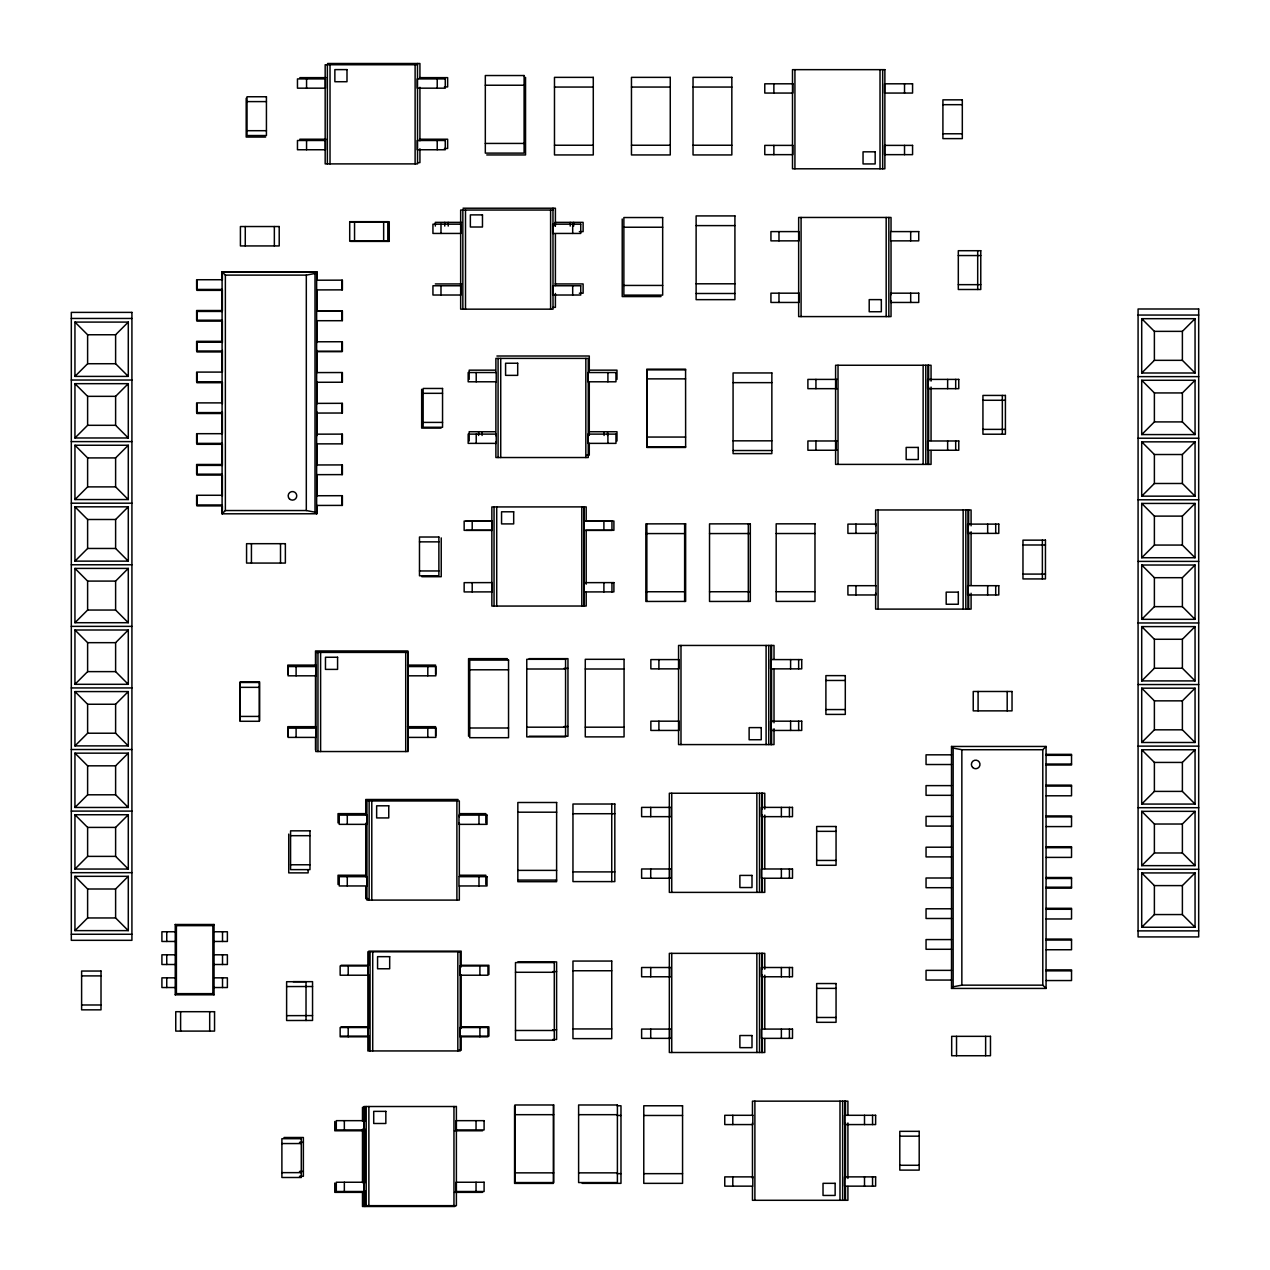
<?xml version="1.0" encoding="UTF-8"?>
<svg xmlns="http://www.w3.org/2000/svg" width="1270" height="1270" viewBox="0 0 1270 1270"><rect width="100%" height="100%" fill="white"/><g stroke="black" fill="none" stroke-linecap="round" stroke-linejoin="round"><path stroke-width="1.5" d="M128.286 376.396L115.618 363.728L115.618 334.756L128.286 322.088L74.946 322.088L74.946 376.396L128.286 376.396L128.286 322.088M74.946 376.396L87.614 363.728L87.614 334.756L74.946 322.088M128.286 437.975L115.618 425.307L115.618 396.335L128.286 383.667L74.946 383.667L74.946 437.975L128.286 437.975L128.286 383.667M74.946 437.975L87.614 425.307L87.614 396.335L74.946 383.667M128.286 499.554L115.618 486.886L115.618 457.914L128.286 445.246L74.946 445.246L74.946 499.554L128.286 499.554L128.286 445.246M74.946 499.554L87.614 486.886L87.614 457.914L74.946 445.246M222.091 271.844L225.362 275.114L306.308 275.114L315.008 273.479L316.643 271.844L222.091 271.844L222.091 513.81L316.928 513.763L316.928 505.889M128.286 561.134L115.618 548.465L115.618 519.494L128.286 506.825L74.946 506.825L74.946 561.134L128.286 561.134L128.286 506.825M74.946 561.134L87.614 548.465L87.614 519.494L74.946 506.825M128.286 622.713L115.618 610.044L115.618 581.088L128.286 568.404L74.946 568.404L74.946 622.713L128.286 622.713L128.286 568.404M74.946 622.713L87.614 610.044L87.614 581.088L74.946 568.404M222.091 513.81L225.362 510.54L225.362 275.114M128.286 684.308L115.618 671.624L115.618 642.668L128.286 629.999L74.946 629.999L74.946 684.308L128.286 684.308L128.286 629.999M74.946 684.308L87.614 671.624L87.614 642.668L74.946 629.999M128.286 745.887L115.618 733.219L115.618 704.247L128.286 691.578L74.946 691.578L74.946 745.887L128.286 745.887L128.286 691.578M74.946 745.887L87.614 733.219L87.614 704.247L74.946 691.578M128.286 807.466L115.618 794.798L115.618 765.826L128.286 753.158L74.946 753.158L74.946 807.466L128.286 807.466L128.286 753.158M74.946 807.466L87.614 794.798L87.614 765.826L74.946 753.158M128.286 869.045L115.618 856.377L115.618 827.405L128.286 814.737L74.946 814.737L74.946 869.045L128.286 869.045L128.286 814.737M74.946 869.045L87.614 856.377L87.614 827.405L74.946 814.737M128.286 930.624L115.618 917.956L115.618 889L128.286 876.316L74.946 876.316L74.946 930.624L128.286 930.624L128.286 876.316M74.946 930.624L87.614 917.956L87.614 889L74.946 876.316M214.043 994.807L212.868 993.648L212.868 925.655L214.043 924.496L175.244 924.496L175.244 994.807L214.043 994.807L214.043 924.496M175.244 994.807L176.403 993.648L176.403 925.655L175.244 924.496M1195.054 372.999L1182.386 360.331L1182.386 331.359L1195.054 318.691L1141.714 318.691L1141.714 372.999L1195.054 372.999L1195.054 318.691M1141.714 372.999L1154.382 360.331L1154.382 331.359L1141.714 318.691M1195.054 434.578L1182.386 421.91L1182.386 392.938L1195.054 380.27L1141.714 380.27L1141.714 434.578L1195.054 434.578L1195.054 380.27M1141.714 434.578L1154.382 421.91L1154.382 392.938L1141.714 380.27M1195.054 496.157L1182.386 483.489L1182.386 454.517L1195.054 441.849L1141.714 441.849L1141.714 496.157L1195.054 496.157L1195.054 441.849M1141.714 496.157L1154.382 483.489L1154.382 454.517L1141.714 441.849M1195.054 557.736L1182.386 545.068L1182.386 516.112L1195.054 503.428L1141.714 503.428L1141.714 557.736L1195.054 557.736L1195.054 503.428M1141.714 557.736L1154.382 545.068L1154.382 516.112L1141.714 503.428M1195.054 619.331L1182.386 606.647L1182.386 577.691L1195.054 565.023L1141.714 565.023L1141.714 619.331L1195.054 619.331L1195.054 565.023M1141.714 619.331L1154.382 606.647L1154.382 577.691L1141.714 565.023M1046.067 988.425L1042.797 985.155L1042.797 749.729L1046.067 746.458L951.516 746.458L951.516 988.425L1046.067 988.425L1046.067 746.458M1195.054 680.91L1182.386 668.242L1182.386 639.27L1195.054 626.602L1141.714 626.602L1141.714 680.91L1195.054 680.91L1195.054 626.602M1141.714 680.91L1154.382 668.242L1154.382 639.27L1141.714 626.602M1195.054 742.49L1182.386 729.821L1182.386 700.85L1195.054 688.181L1141.714 688.181L1141.714 742.49L1195.054 742.49L1195.054 688.181M1141.714 742.49L1154.382 729.821L1154.382 700.85L1141.714 688.181M951.516 988.425L953.151 986.79L961.85 985.155L1042.797 985.155M1195.054 804.069L1182.386 791.4L1182.386 762.429L1195.054 749.76L1141.714 749.76L1141.714 804.069L1195.054 804.069L1195.054 749.76M1141.714 804.069L1154.382 791.4L1154.382 762.429L1141.714 749.76M1195.054 865.648L1182.386 852.98L1182.386 824.024L1195.054 811.339L1141.714 811.339L1141.714 865.648L1195.054 865.648L1195.054 811.339M1141.714 865.648L1154.382 852.98L1154.382 824.024L1141.714 811.339M1195.054 927.243L1182.386 914.559L1182.386 885.603L1195.054 872.934L1141.714 872.934L1141.714 927.243L1195.054 927.243L1195.054 872.934M1141.714 927.243L1154.382 914.559L1154.382 885.603L1141.714 872.934M327.549 63.5L419.925 63.5L419.925 77.375M417.544 64.754L325.168 64.754L325.168 163.893L417.544 163.893L417.497 63.5M299.831 77.645L326.057 77.645M419.592 77.645L447.643 77.645L447.643 86.916L444.421 86.916M485.315 85.233L524.097 85.233M554.482 87.058L593.28 87.058M631.46 87.058L670.258 87.058M693.039 87.058L731.837 87.058M247.031 101.6L266.43 101.6M942.912 104.68L962.311 104.68M247.031 130.699L266.43 130.699M942.912 133.779L962.311 133.779M265.589 137.065L246.19 137.065L246.19 98.282M299.831 139.224L326.057 139.224M419.592 139.224L447.643 139.224L447.643 148.495L444.421 148.495M485.315 143.431L524.097 143.431M554.482 145.24L593.28 145.24M631.46 145.24L670.258 145.24M693.039 145.24L731.837 145.24M486.743 154.94L525.542 154.94L525.542 77.359M417.497 162.639L419.925 162.639L419.925 148.765M463.026 208.216L555.403 208.216L555.403 226.06M553.021 210.042L460.661 210.042L460.661 309.166L553.021 309.166L552.974 208.216M350.456 221.996L389.255 221.996L389.255 241.395L350.456 241.395M461.534 222.361L435.324 222.361L435.324 226.076M696.119 225.615L734.917 225.615M623.872 227.235L662.67 227.235M579.342 231.632L583.12 231.632L583.12 222.361L555.069 222.361L555.069 226.076M958.31 255.556L980.773 255.556M222.091 279.733L196.628 279.733L196.628 289.433L222.091 289.433M316.643 280.21L342.392 280.162L342.392 289.862L316.643 289.909M435.324 283.94L461.534 283.94M555.069 283.94L583.12 283.94L583.12 293.211L579.342 293.211M696.119 283.797L734.917 283.797M958.31 284.655L980.773 284.655M623.872 285.433L662.67 285.433M222.377 290.354L196.913 290.354L196.913 280.654M696.119 293.497L734.917 293.497M661.019 296.577L622.221 296.577L622.221 218.996M552.974 307.356L555.403 307.356L555.403 293.481M222.091 310.515L196.628 310.515L196.628 320.215L222.091 320.215M316.643 311.007L342.09 311.007L342.09 320.707L316.643 320.707M222.377 311.436L196.913 311.436L196.913 321.135L222.377 321.135M1138.079 315.055L1198.689 315.055M71.311 318.452L131.921 318.452M1154.382 331.359L1182.386 331.359M87.614 334.756L115.618 334.756M222.091 341.312L196.628 341.312L196.628 351.012L222.091 351.012M316.643 341.789L342.392 341.741L342.392 351.441L316.928 351.441M222.377 342.233L196.913 342.233L196.913 351.933L222.377 351.933M316.643 351.488L342.09 351.488L342.09 341.789M496.903 356.013L589.28 356.013L589.28 371.872M1154.382 360.331L1182.386 360.331M87.614 363.728L115.618 363.728M685.641 369.872L646.859 369.872L646.859 447.453L685.641 447.453L685.578 369.173L646.779 369.173L646.779 446.754L685.578 446.754M495.411 370.157L469.186 370.157L469.186 379.428M588.931 370.157L616.982 370.157L616.982 379.428M222.091 372.094L196.628 372.094L196.628 381.794L222.091 381.794M316.643 372.586L342.392 372.539L342.392 382.238L316.643 382.286M1138.079 376.634L1198.689 376.634M646.779 378.873L685.578 378.873M837.184 379.397L807.895 379.397L807.895 388.668L837.184 388.668M71.311 380.032L131.921 380.032M733.076 382.651L771.858 382.651M222.377 382.714L196.913 382.714L196.913 373.015M1154.382 392.938L1182.386 392.938M423.148 393.319L442.547 393.319M87.614 396.335L115.618 396.335M982.932 400.272L1005.411 400.272M222.091 402.892L196.628 402.892L196.628 412.591L222.091 412.591M316.643 403.384L342.392 403.32L342.392 413.02L316.643 413.067M222.377 413.512L196.913 413.512L196.913 403.812M1154.382 421.91L1182.386 421.91M423.148 422.402L442.547 422.402M87.614 425.307L115.618 425.307M441.071 428.101L421.672 428.101L421.672 389.318M982.932 429.371L1005.411 429.371M495.411 431.736L469.186 431.736L469.186 441.007M222.091 433.689L196.628 433.689L196.628 443.373L222.091 443.373M316.643 434.165L342.392 434.118L342.392 443.817M646.779 437.055L685.578 437.055M1138.079 438.214L1198.689 438.214M733.076 440.833L771.858 440.833M837.184 440.976L807.895 440.976L807.895 450.247L837.184 450.247M71.311 441.611L131.921 441.611M316.643 443.865L342.09 443.865L342.09 434.165M222.377 444.309L196.913 444.309L196.913 434.61M733.076 450.532L771.858 450.532M1154.382 454.517L1182.386 454.517M586.851 455.152L589.28 455.152L589.28 443.262M87.614 457.914L115.618 457.914M222.091 464.471L196.628 464.471L196.628 474.17L222.091 474.17M316.643 464.963L342.392 464.915L342.392 474.615L316.643 474.662M1154.382 483.489L1182.386 483.489M87.614 486.886L115.618 486.886M222.091 495.268L196.628 495.268L196.628 504.968L222.091 504.968M316.643 495.744L342.392 495.697L342.392 505.397L316.643 505.444M1138.079 499.793L1198.689 499.793M71.311 503.19L131.921 503.19M225.362 510.54L306.308 510.54L315.008 512.175L316.643 513.81L316.643 271.844M1154.382 516.112L1182.386 516.112M87.614 519.494L115.618 519.494M466.106 521.033L492.331 521.033M585.851 521.033L613.902 521.033L613.902 530.304L585.851 530.304M466.106 530.304L492.331 530.304M645.843 533.575L684.625 533.575M709.533 533.575L750.316 533.527M776.176 533.527L814.975 533.527M419.481 541.861L438.88 541.861M1022.969 544.989L1045.448 544.989M1154.382 545.068L1182.386 545.068M87.614 548.465L115.618 548.465M1138.079 561.388L1198.689 561.388M71.311 564.769L131.921 564.769M419.481 570.96L438.88 570.96M1022.969 574.088L1045.448 574.088M421.846 576.707L441.23 576.707L441.23 537.908M1154.382 577.691L1182.386 577.691M87.614 581.088L115.618 581.088M492.331 582.612L464.153 582.66L464.153 591.931L492.331 591.883M645.843 591.756L684.625 591.756M709.533 591.756L750.316 591.709M776.176 591.709L814.975 591.709M1154.382 606.647L1182.386 606.647M87.614 610.044L115.618 610.044M1138.079 622.967L1198.689 622.967M71.311 626.364L131.921 626.364M1154.382 639.27L1182.386 639.27M87.614 642.668L115.618 642.668M507.349 658.654L468.567 658.654L468.567 736.235M529.177 658.654L567.96 658.654L567.96 736.235L529.177 736.235M315.833 665.099L287.782 665.099L287.782 674.354M407.527 665.099L435.578 665.099L435.578 674.354M407.797 666.559L435.848 666.559L435.848 675.815L407.797 675.815M564.086 668.353L567.96 668.353M1154.382 668.242L1182.386 668.242M526.764 669.004L565.563 669.004M585.279 669.004L624.062 669.004M469.741 669.798L508.54 669.798M87.614 671.624L115.618 671.624M825.897 680.466L845.296 680.466M1138.079 684.546L1198.689 684.546M239.951 687.34L259.35 687.34M71.311 687.943L131.921 687.943M1154.382 700.85L1182.386 700.85M87.614 704.247L115.618 704.247M825.897 709.565L845.296 709.565M239.951 716.423L259.35 716.423M564.086 726.535L567.96 726.535M315.833 726.678L287.782 726.678L287.782 735.949M407.527 726.678L435.578 726.678L435.578 735.949M526.764 727.186L565.563 727.186M585.279 727.186L624.062 727.186M469.741 727.996L508.54 727.996M1154.382 729.821L1182.386 729.821M87.614 733.219L115.618 733.219M1138.079 746.125L1198.689 746.125M71.311 749.522L131.921 749.522M951.516 746.458L953.151 748.093L961.85 749.729L1042.797 749.729M1046.067 754.348L1071.531 754.348L1071.531 765.016L1046.067 765.016M951.516 754.824L926.052 754.824L926.052 764.524L951.516 764.524M1046.067 755.317L1071.531 755.317M1154.382 762.429L1182.386 762.429M1046.067 764.048L1071.531 764.048M87.614 765.826L115.618 765.826M1046.067 785.13L1071.531 785.13L1071.531 795.798L1046.067 795.798M951.516 785.622L926.052 785.622L926.052 795.322L951.516 795.322M1046.067 786.098L1071.531 786.098M1154.382 791.4L1182.386 791.4M87.614 794.798L115.618 794.798M458.105 799.497L365.744 799.497L365.744 815.356M670.862 807.387L641.62 807.387L641.62 816.658L670.862 816.658M1138.079 807.704L1198.689 807.704M71.311 811.101L131.921 811.101M517.842 812.197L556.641 812.197M366.077 813.641L338.026 813.641L338.026 822.912M459.597 813.641L485.823 813.641L485.823 822.912M572.961 813.721L614.823 813.721M1046.067 815.927L1071.531 815.927L1071.531 826.595L1046.067 826.595M951.516 816.419L926.052 816.419L926.052 826.103L951.516 826.103M1046.067 816.896L1071.531 816.896M1154.382 824.024L1182.386 824.024M87.614 827.405L115.618 827.405M816.673 831.342L836.057 831.342M290.576 835.692L309.975 835.692M1046.067 846.725L1071.531 846.725L1071.531 857.393L1046.067 857.393M951.516 847.201L926.052 847.201L926.052 856.901L951.516 856.901M1046.067 847.693L1071.531 847.693M1154.382 852.98L1182.386 852.98M87.614 856.377L115.618 856.377M816.673 860.441L836.057 860.441M290.576 864.775L309.975 864.775M670.862 868.982L641.62 868.982L641.62 878.237L670.862 878.237M1138.079 869.283L1198.689 869.283M517.842 870.379L556.641 870.379M572.961 871.903L614.823 871.903M71.311 872.68L131.921 872.68M366.077 875.236L338.026 875.236L338.026 884.491M459.597 875.236L485.823 875.236L485.823 884.491M1046.067 877.506L1071.531 877.506L1071.531 888.174L1046.067 888.174M951.516 877.999L926.052 877.999L926.052 887.698L951.516 887.698M1046.067 878.475L1071.531 878.475M517.842 880.078L556.641 880.078M1154.382 885.603L1182.386 885.603M1046.067 887.206L1071.531 887.206M87.614 889L115.618 889M368.157 898.636L365.744 898.636L365.744 886.746M1046.067 908.304L1071.531 908.304L1071.531 918.972L1046.067 918.972M951.516 908.78L926.052 908.78L926.052 918.48L951.516 918.48M1046.067 909.272L1071.531 909.272M1154.382 914.559L1182.386 914.559M87.614 917.956L115.618 917.956M176.403 925.655L212.868 925.655M1138.079 930.878L1198.689 930.878M175.244 931.767L161.909 931.767L161.909 941.467L175.244 941.467M214.043 931.767L227.378 931.767L227.378 941.467L214.043 941.467M71.311 934.26L131.921 934.26M1046.067 939.086L1071.531 939.086L1071.531 949.754L1046.067 949.754M951.516 939.578L926.052 939.578L926.052 949.277L951.516 949.277M1046.067 940.054L1071.531 940.054M175.244 954.802L161.909 954.802L161.909 964.501L175.244 964.501M214.043 954.802L227.378 954.802L227.378 964.501L214.043 964.501M517.827 961.898L556.609 961.898L556.609 1039.495L552.736 1039.495M341.106 965.279L369.157 965.279M460.851 965.279L488.902 965.279L488.902 974.534M670.862 967.502L641.62 967.502L641.62 976.773L670.862 976.773M1046.067 969.883L1071.531 969.883L1071.531 980.551L1046.067 980.551M951.516 970.359L926.052 970.359L926.052 980.059L951.516 980.059M572.961 970.756L611.743 970.756M1046.067 970.851L1071.531 970.851M552.736 971.598L556.609 971.598M515.493 972.28L554.292 972.28M81.613 975.9L101.013 975.9M175.244 977.837L161.909 977.837L161.909 987.536L175.244 987.536M214.043 977.837L227.378 977.837L227.378 987.536L214.043 987.536M293.148 981.662L312.547 981.662L312.547 1020.461L286.623 1020.509L286.623 981.71L306.022 981.71L306.022 1020.509M286.623 986.568L312.547 986.52M816.673 988.377L836.057 988.377M176.403 993.648L212.868 993.648M81.613 1004.983L101.013 1004.983M286.623 1015.651L312.547 1015.603M816.673 1017.476L836.057 1017.476M341.106 1026.859L369.157 1026.859M460.851 1026.859L488.902 1026.859L488.902 1036.114L460.851 1036.114M572.961 1028.938L611.743 1028.938M670.862 1029.081L641.62 1029.081L641.62 1038.352L670.862 1038.352M552.736 1029.795L556.609 1029.795M515.493 1030.478L554.292 1030.478M341.106 1036.114L369.157 1036.114M458.772 1050.258L461.185 1050.258L461.185 1036.383M617.109 1105.773L620.982 1105.773L620.982 1183.354L582.2 1183.354M514.922 1114.679L553.704 1114.679M578.612 1114.679L617.395 1114.679M617.109 1115.473L620.982 1115.473M643.779 1115.473L682.561 1115.473M362.823 1130.776L334.772 1130.776L334.772 1121.505M454.517 1130.776L482.568 1130.776M899.795 1136.174L919.194 1136.174M283.988 1137.491L303.371 1137.491L303.371 1176.274L299.498 1176.274M299.498 1142.333L303.371 1142.333M281.892 1143.556L301.292 1143.556M899.795 1165.273L919.194 1165.273M299.498 1171.432L303.371 1171.432M281.892 1172.639L301.292 1172.639M514.922 1172.861L553.704 1172.861M578.612 1172.861L617.395 1172.861M617.109 1173.655L620.982 1173.655M643.779 1173.655L682.561 1173.655M362.823 1192.355L334.772 1192.355L334.772 1183.084M454.517 1192.355L482.568 1192.355M454.866 1206.5L362.49 1206.5L362.49 1192.625M1042.368 540.147L1042.368 578.929M1007.189 691.483L1007.189 710.867M1002.332 395.43L1002.332 434.213M995.712 524.113L995.712 533.384M995.712 585.692L995.712 594.963M987.663 524.113L987.663 533.384M987.663 585.692L987.663 594.963M985.631 1036.336L985.631 1055.735M978.09 691.483L978.09 710.867M977.694 250.714L977.694 289.497M971.09 525.828L971.09 509.969L875.633 509.969L875.633 525.828M971.09 531.781L971.09 585.311M971.09 593.249L971.09 609.108L875.633 609.108L875.633 593.249M968.661 509.969L968.661 525.828M968.661 531.781L968.661 585.311M968.661 593.249L968.661 609.108M968.01 509.969L968.01 609.108M965.819 509.969L965.819 609.108M963.152 509.969L963.152 609.108M961.85 749.729L961.85 985.155M956.532 1036.336L956.532 1055.735M955.691 379.397L955.691 388.668M955.691 440.976L955.691 450.247M953.151 748.093L953.151 986.79M947.642 379.397L947.642 388.668M947.642 440.976L947.642 450.247M931.053 381.111L931.053 365.252L835.596 365.252L835.596 464.391L931.053 464.391L931.053 450.517M931.053 387.064L931.053 440.595M928.624 365.252L928.624 381.111M928.624 387.064L928.624 440.595M928.624 450.517L928.624 464.391M927.973 365.252L927.973 464.391M925.782 365.252L925.782 464.391M923.131 365.252L923.131 464.391M910.685 231.6L910.685 240.855M910.685 293.18L910.685 302.45M904.526 83.804L904.526 93.059M904.526 145.383L904.526 154.654M891.032 231.33L891.032 217.456L798.655 217.456L798.655 316.595L891.032 316.595L891.032 300.736M891.032 241.252L891.032 294.783M888.841 217.456L888.841 316.595M886.174 217.456L886.174 316.595M882.682 69.659L882.682 168.799M880.015 69.659L880.015 168.799M878.062 509.969L878.062 609.108M875.633 531.781L875.633 585.311M872.553 1115.298L872.553 1124.569M872.553 1176.877L872.553 1186.148M864.505 1115.298L864.505 1124.569M864.505 1176.877L864.505 1186.148M855.964 524.113L855.964 533.384M855.964 585.692L855.964 594.963M847.915 1115.028L847.915 1101.153L752.459 1101.153L752.459 1115.028M847.915 1122.966L847.915 1178.481M847.915 1186.418L847.915 1200.293L752.459 1200.293L752.459 1186.418M845.487 1101.153L845.487 1115.028M845.487 1122.966L845.487 1178.481M845.487 1186.418L845.487 1200.293M844.836 1101.153L844.836 1200.293M842.645 1101.153L842.645 1200.293M839.994 1101.153L839.994 1200.293M838.025 365.252L838.025 464.391M835.946 379.397L835.946 388.668M835.946 440.976L835.946 450.247M815.943 379.397L815.943 388.668M815.943 440.976L815.943 450.247M801.084 217.456L801.084 316.595M798.655 659.59L798.655 668.861M798.655 721.185L798.655 730.44M794.925 69.659L794.925 168.799M790.607 659.59L790.607 668.861M790.607 721.185L790.607 730.44M789.416 807.387L789.416 816.658M789.416 868.982L789.416 878.237M789.416 967.502L789.416 976.773M789.416 1029.081L789.416 1038.352M781.367 807.387L781.367 816.658M781.367 868.982L781.367 878.237M781.367 967.502L781.367 976.773M781.367 1029.081L781.367 1038.352M778.986 231.6L778.986 240.855M778.986 293.18L778.986 302.45M773.875 83.804L773.875 93.059M773.875 145.383L773.875 154.654M774.017 659.336L774.017 645.446L678.561 645.446L678.561 744.585L774.017 744.585L774.017 728.726M774.017 669.242L774.017 722.773M771.588 645.446L771.588 659.336M771.588 669.242L771.588 722.773M771.588 728.726L771.588 744.585M770.938 645.446L770.938 744.585M768.747 645.446L768.747 744.585M766.096 645.446L766.096 744.585M764.778 809.101L764.778 793.242L669.338 793.242L669.338 892.381L764.778 892.381L764.778 878.507M764.778 815.054L764.778 868.585M764.778 969.216L764.778 953.357L669.338 953.357L669.338 1052.497L764.778 1052.497L764.778 1038.622M764.778 975.169L764.778 1028.7M762.365 793.242L762.365 809.101M762.365 815.054L762.365 868.585M762.365 878.507L762.365 892.381M762.365 953.357L762.365 969.216M762.365 975.169L762.365 1028.7M762.365 1038.622L762.365 1052.497M761.698 793.242L761.698 892.381M761.698 953.357L761.698 1052.497M759.508 793.242L759.508 892.381M759.508 953.357L759.508 1052.497M756.856 793.242L756.856 892.381M756.856 953.357L756.856 1052.497M754.888 1101.153L754.888 1200.293M752.459 1122.966L752.459 1178.481M748.316 523.875L748.316 601.456M732.806 1115.298L732.806 1124.569M732.806 1176.877L732.806 1186.148M684.625 523.875L684.625 601.456M680.99 645.446L680.99 744.585M671.751 793.242L671.751 892.381M671.751 953.357L671.751 1052.497M669.671 807.387L669.671 816.658M669.671 868.982L669.671 878.237M669.671 967.502L669.671 976.773M669.671 1029.081L669.671 1038.352M658.908 659.59L658.908 668.861M658.908 721.185L658.908 730.44M650.716 807.387L650.716 816.658M650.716 868.982L650.716 878.237M650.716 967.502L650.716 976.773M650.716 1029.081L650.716 1038.352M646.859 523.827L646.859 601.408M616.982 441.007L616.982 431.736L588.931 431.736L588.931 435.451M611.949 582.66L611.949 591.931M611.743 804.021L611.743 881.602M607.917 372.539L607.917 381.794M607.917 434.118L607.917 443.373M607.552 431.736L607.552 435.451M604.091 431.736L604.091 435.451M603.901 521.081L603.901 530.352M603.901 582.66L603.901 591.931M589.28 381.794L589.28 435.324M586.2 520.764L586.2 506.889L491.855 506.936L491.855 606.076L586.2 606.028L586.2 592.153M586.2 530.685L586.2 584.216M585.835 358.394L585.835 457.533M584.232 506.936L584.232 606.076M583.771 506.889L583.771 520.764M583.771 530.685L583.771 584.216M583.771 592.153L583.771 606.028M581.803 506.936L581.803 606.076M573.691 222.361L573.691 226.076M572.691 224.187L572.691 233.442M572.691 285.766L572.691 295.021M570.214 222.361L570.214 226.076M555.403 233.998L555.403 285.544M553.371 1105.821L553.371 1183.402L514.572 1183.402L514.572 1105.821M550.608 210.042L550.608 309.166M500.729 358.394L500.729 457.533M498.078 358.394L498.078 457.533M496.713 506.936L496.713 606.076M495.887 372.269L495.887 358.394L588.248 358.394L588.248 457.533L495.887 457.533L495.887 441.658M495.887 382.191L495.887 435.721M494.046 506.936L494.046 606.076M492.204 582.66L492.204 591.931M482.092 431.736L482.092 435.451M479.901 965.962L479.901 975.217M479.901 1027.541L479.901 1036.796M478.981 815.102L478.981 824.357M478.981 876.681L478.981 885.952M478.615 431.736L478.615 435.451M476.218 372.539L476.218 381.794M476.218 434.118L476.218 443.373M476.044 1120.664L476.044 1129.919M476.044 1182.243L476.044 1191.498M472.202 521.081L472.202 530.352M472.202 582.66L472.202 591.931M465.503 210.042L465.503 309.166M462.851 210.042L462.851 309.166M461.185 966.994L461.185 951.135L368.808 951.135L368.808 965.009M461.185 974.915L461.185 1028.462M459.327 816.816L459.327 800.957L366.951 800.957L366.951 900.097L459.327 900.097L459.327 886.222M459.327 822.769L459.327 876.3M457.819 951.801L457.819 1050.941M456.898 800.957L456.898 900.097M453.961 1106.519L453.961 1205.659M448.215 222.361L448.215 226.076M444.754 222.361L444.754 226.076M440.992 224.187L440.992 233.442M440.992 285.766L440.992 295.021M437.213 78.915L437.213 88.17M437.213 140.494L437.213 149.749M427.8 666.559L427.8 675.815M427.8 728.139L427.8 737.394M419.925 87.297L419.925 140.827M415.115 64.754L415.115 163.893M407.876 726.297L407.876 650.954L315.5 650.954L315.5 666.813M407.876 738.188L407.876 750.094M405.717 652.415L405.717 751.538M388.048 221.996L388.048 241.395M383.651 221.678L383.651 241.078M372.713 951.801L372.713 1050.941M371.792 800.957L371.792 900.097M370.062 951.801L370.062 1050.941M369.141 800.957L369.141 900.097M368.808 974.915L368.808 1028.462M368.808 1036.383L368.808 1050.258M368.872 1106.519L368.872 1205.659M366.204 1106.519L366.204 1205.659M365.744 823.293L365.744 876.824M364.919 1121.235L364.919 1107.361L362.49 1107.361L362.49 1121.235M364.919 1129.173L364.919 1182.703M364.919 1190.641L364.919 1206.5M362.49 1129.173L362.49 1182.703M354.552 221.678L354.552 241.078M348.202 965.962L348.202 975.217M348.202 1027.541L348.202 1036.796M347.281 815.102L347.281 824.357M347.281 876.681L347.281 885.952M344.345 1120.664L344.345 1129.919M344.345 1182.243L344.345 1191.498M342.392 320.659L342.392 310.959L316.928 310.959L316.928 289.862M342.09 280.21L342.09 289.909M342.09 372.586L342.09 382.286M342.09 403.384L342.09 413.067M342.09 464.963L342.09 474.662M342.09 495.744L342.09 505.444M330.025 64.754L330.025 163.893M327.358 64.754L327.358 163.893M320.611 652.415L320.611 751.538M317.96 652.415L317.96 751.538M316.928 280.162L316.928 271.796L222.377 271.796L222.377 280.162M316.928 320.659L316.928 342.471M316.928 350.393L316.928 372.205M316.928 382.111L316.928 403.923M316.928 411.861L316.928 435.658M316.928 443.579L316.928 465.392M316.928 475.091L316.928 496.189M315.5 674.751L315.5 726.297M315.5 738.188L315.5 750.094M315.008 273.479L315.008 512.175M308.134 869.648L308.134 872.871L288.734 872.871L288.734 834.088M306.562 78.915L306.562 88.17M306.562 140.494L306.562 149.749M306.308 275.114L306.308 510.54M296.101 666.559L296.101 675.815M296.101 728.139L296.101 737.394M280.511 543.687L280.511 563.07M274.352 226.536L274.352 245.935M259.572 720.661L259.572 681.879L240.173 681.879L240.173 720.661M251.428 543.687L251.428 563.07M245.269 226.536L245.269 245.935M222.52 931.767L222.52 941.467M222.52 954.802L222.52 964.501M222.52 977.837L222.52 987.536M222.377 289.862L222.377 310.959M222.377 320.659L222.377 342.471M222.377 350.393L222.377 372.205M222.377 382.111L222.377 403.923M222.377 411.861L222.377 433.673M222.377 443.579L222.377 465.392L196.913 465.392L196.913 475.091L222.377 475.091L222.377 496.189M222.377 513.763L222.377 505.889L196.913 505.889L196.913 496.189M209.693 1011.698L209.693 1031.097M180.61 1011.698L180.61 1031.097M166.751 931.767L166.751 941.467M166.751 954.802L166.751 964.501M166.751 977.837L166.751 987.536M346.996 69.612L334.867 69.612L334.867 81.724L346.996 81.724L346.996 69.612M884.872 69.659L792.496 69.659L792.496 168.799L884.872 168.799L884.872 69.659M524.097 75.533L485.315 75.533L485.315 153.114L524.097 153.114L524.097 75.533M593.28 77.359L554.482 77.359L554.482 154.94L593.28 154.94L593.28 77.359M670.258 77.359L631.46 77.359L631.46 154.94L670.258 154.94L670.258 77.359M731.837 77.359L693.039 77.359L693.039 154.94L731.837 154.94L731.837 77.359M325.517 78.915L297.466 78.915L297.466 88.17L325.517 88.17L325.517 78.915M445.262 78.915L417.211 78.915L417.211 88.17L445.262 88.17L445.262 78.915M792.829 83.804L764.778 83.804L764.778 93.059L792.829 93.059L792.829 83.804M912.574 83.804L884.523 83.804L884.523 93.059L912.574 93.059L912.574 83.804M266.43 96.758L247.031 96.758L247.031 135.541L266.43 135.541L266.43 96.758M962.311 99.838L942.912 99.838L942.912 138.62L962.311 138.62L962.311 99.838M325.517 140.494L297.466 140.494L297.466 149.749L325.517 149.749L325.517 140.494M445.262 140.494L417.211 140.494L417.211 149.749L445.262 149.749L445.262 140.494M792.829 145.383L764.778 145.383L764.778 154.654L792.829 154.654L792.829 145.383M912.574 145.383L884.523 145.383L884.523 154.654L912.574 154.654L912.574 145.383M875.173 151.828L863.044 151.828L863.044 163.941L875.173 163.941L875.173 151.828M482.473 214.884L470.36 214.884L470.36 227.012L482.473 227.012L482.473 214.884M734.917 215.916L696.119 215.916L696.119 299.656L734.917 299.656L734.917 215.916M662.67 217.535L623.872 217.535L623.872 295.116L662.67 295.116L662.67 217.535M388.509 221.678L349.71 221.678L349.71 241.078L388.509 241.078L388.509 221.678M460.994 224.187L432.943 224.187L432.943 233.442L460.994 233.442L460.994 224.187M580.739 224.187L552.688 224.187L552.688 233.442L580.739 233.442L580.739 224.187M279.209 226.536L240.411 226.536L240.411 245.935L279.209 245.935L279.209 226.536M798.989 231.6L770.938 231.6L770.938 240.855L798.989 240.855L798.989 231.6M918.734 231.6L890.683 231.6L890.683 240.855L918.734 240.855L918.734 231.6M980.773 250.714L958.31 250.714L958.31 289.497L980.773 289.497L980.773 250.714M460.994 285.766L432.943 285.766L432.943 295.021L460.994 295.021L460.994 285.766M580.739 285.766L552.688 285.766L552.688 295.021L580.739 295.021L580.739 285.766M798.989 293.18L770.938 293.18L770.938 302.45L798.989 302.45L798.989 293.18M918.734 293.18L890.683 293.18L890.683 302.45L918.734 302.45L918.734 293.18M881.332 299.625L869.204 299.625L869.204 311.737L881.332 311.737L881.332 299.625M1198.689 308.991L1138.079 308.991L1138.079 936.927L1198.689 936.927L1198.689 308.991M131.921 312.388L71.311 312.388L71.311 940.324L131.921 940.324L131.921 312.388M517.7 363.236L505.587 363.236L505.587 375.364L517.7 375.364L517.7 363.236M496.221 372.539L468.17 372.539L468.17 381.794L496.221 381.794L496.221 372.539M615.966 372.539L587.915 372.539L587.915 381.794L615.966 381.794L615.966 372.539M771.858 372.951L733.076 372.951L733.076 453.612L771.858 453.612L771.858 372.951M958.771 379.397L927.64 379.397L927.64 388.668L958.771 388.668L958.771 379.397M442.547 388.461L423.148 388.461L423.148 427.26L442.547 427.26L442.547 388.461M1005.411 395.43L982.932 395.43L982.932 434.213L1005.411 434.213L1005.411 395.43M496.221 434.118L468.17 434.118L468.17 443.373L496.221 443.373L496.221 434.118M615.966 434.118L587.915 434.118L587.915 443.373L615.966 443.373L615.966 434.118M958.771 440.976L927.64 440.976L927.64 450.247L958.771 450.247L958.771 440.976M918.274 447.421L906.161 447.421L906.161 459.534L918.274 459.534L918.274 447.421M513.683 511.794L501.555 511.794L501.555 523.907L513.683 523.907L513.683 511.794M492.204 521.081L464.153 521.081L464.153 530.352L492.204 530.352L492.204 521.081M611.949 521.081L583.898 521.081L583.898 530.352L611.949 530.352L611.949 521.081M685.641 523.827L645.843 523.875L645.843 601.456L685.641 601.408L685.641 523.827M750.316 523.827L709.533 523.875L709.533 601.456L750.316 601.408L750.316 523.827M814.975 523.827L776.176 523.827L776.176 601.408L814.975 601.408L814.975 523.827M875.967 524.113L847.915 524.113L847.915 533.384L875.967 533.384L875.967 524.113M998.791 524.113L967.661 524.113L967.661 533.384L998.791 533.384L998.791 524.113M438.88 537.019L419.481 537.019L419.481 575.802L438.88 575.802L438.88 537.019M1045.448 540.147L1022.969 540.147L1022.969 578.929L1045.448 578.929L1045.448 540.147M285.369 543.687L246.57 543.687L246.57 563.07L285.369 563.07L285.369 543.687M613.902 582.612L583.898 582.66L583.898 591.931L613.902 591.883L613.902 582.612M875.967 585.692L847.915 585.692L847.915 594.963L875.967 594.963L875.967 585.692M998.791 585.692L967.661 585.692L967.661 594.963L998.791 594.963L998.791 585.692M958.31 592.137L946.182 592.137L946.182 604.25L958.31 604.25L958.31 592.137M408.146 652.415L315.77 652.415L315.77 751.538L408.146 751.538L408.146 652.415M337.582 657.257L325.469 657.257L325.469 669.385L337.582 669.385L337.582 657.257M565.563 659.305L526.764 659.305L526.764 736.886L565.563 736.886L565.563 659.305M624.062 659.305L585.279 659.305L585.279 736.886L624.062 736.886L624.062 659.305M678.91 659.59L650.859 659.59L650.859 668.861L678.91 668.861L678.91 659.59M801.735 659.59L770.604 659.59L770.604 668.861L801.735 668.861L801.735 659.59M508.54 660.098L469.741 660.098L469.741 737.695L508.54 737.695L508.54 660.098M316.103 666.559L288.052 666.559L288.052 675.815L316.103 675.815L316.103 666.559M845.296 675.624L825.897 675.624L825.897 714.407L845.296 714.407L845.296 675.624M259.35 682.482L239.951 682.482L239.951 721.281L259.35 721.281L259.35 682.482M1012.031 691.483L973.233 691.483L973.233 710.867L1012.031 710.867L1012.031 691.483M678.91 721.185L650.859 721.185L650.859 730.44L678.91 730.44L678.91 721.185M801.735 721.185L770.604 721.185L770.604 730.44L801.735 730.44L801.735 721.185M761.238 727.615L749.125 727.615L749.125 739.743L761.238 739.743L761.238 727.615M316.103 728.139L288.052 728.139L288.052 737.394L316.103 737.394L316.103 728.139M435.848 728.139L407.797 728.139L407.797 737.394L435.848 737.394L435.848 728.139M556.641 802.497L517.842 802.497L517.827 881.697L556.609 881.697L556.641 802.497M614.823 804.021L572.961 804.021L572.961 881.602L614.823 881.602L614.823 804.021M388.763 805.799L376.65 805.799L376.65 817.928L388.763 817.928L388.763 805.799M792.496 807.387L761.365 807.387L761.365 816.658L792.496 816.658L792.496 807.387M367.284 815.102L339.233 815.102L339.233 824.357L367.284 824.357L367.284 815.102M487.029 815.102L458.978 815.102L458.978 824.357L487.029 824.357L487.029 815.102M836.057 826.5L816.673 826.5L816.673 865.283L836.057 865.283L836.057 826.5M309.975 830.834L290.576 830.834L290.576 869.632L309.975 869.632L309.975 830.834M792.496 868.982L761.365 868.982L761.365 878.237L792.496 878.237L792.496 868.982M751.999 875.411L739.886 875.411L739.886 887.539L751.999 887.539L751.999 875.411M367.284 876.681L339.233 876.681L339.233 885.952L367.284 885.952L367.284 876.681M487.029 876.681L458.978 876.681L458.978 885.952L487.029 885.952L487.029 876.681M460.248 951.801L367.871 951.801L367.871 1050.941L460.248 1050.941L460.248 951.801M389.684 956.659L377.571 956.659L377.571 968.772L389.684 968.772L389.684 956.659M611.743 961.057L572.961 961.057L572.961 1038.638L611.743 1038.638L611.743 961.057M554.292 962.581L515.493 962.581L515.493 1040.162L554.292 1040.162L554.292 962.581M368.205 965.962L340.154 965.962L340.154 975.217L368.205 975.217L368.205 965.962M487.95 965.962L459.899 965.962L459.899 975.217L487.95 975.217L487.95 965.962M792.496 967.502L761.365 967.502L761.365 976.773L792.496 976.773L792.496 967.502M101.013 971.042L81.613 971.042L81.613 1009.84L101.013 1009.84L101.013 971.042M836.057 983.536L816.673 983.536L816.673 1022.318L836.057 1022.318L836.057 983.536M214.551 1011.698L175.752 1011.698L175.752 1031.097L214.551 1031.097L214.551 1011.698M368.205 1027.541L340.154 1027.541L340.154 1036.796L368.205 1036.796L368.205 1027.541M487.95 1027.541L459.899 1027.541L459.899 1036.796L487.95 1036.796L487.95 1027.541M792.496 1029.081L761.365 1029.081L761.365 1038.352L792.496 1038.352L792.496 1029.081M751.999 1035.526L739.886 1035.526L739.886 1047.655L751.999 1047.655L751.999 1035.526M990.473 1036.336L951.69 1036.336L951.69 1055.735L990.473 1055.735L990.473 1036.336M553.704 1104.979L514.922 1104.979L514.922 1182.56L553.704 1182.56L553.704 1104.979M617.395 1104.979L578.612 1104.979L578.612 1182.56L617.395 1182.56L617.395 1104.979M682.561 1105.773L643.779 1105.773L643.779 1183.354L682.561 1183.354L682.561 1105.773M456.39 1106.519L364.014 1106.519L364.014 1205.659L456.39 1205.659L456.39 1106.519M385.842 1111.361L373.713 1111.361L373.713 1123.49L385.842 1123.49L385.842 1111.361M752.808 1115.298L724.757 1115.298L724.757 1124.569L752.808 1124.569L752.808 1115.298M875.633 1115.298L844.502 1115.298L844.502 1124.569L875.633 1124.569L875.633 1115.298M364.347 1120.664L336.296 1120.664L336.296 1129.919L364.347 1129.919L364.347 1120.664M484.092 1120.664L456.041 1120.664L456.041 1129.919L484.092 1129.919L484.092 1120.664M919.194 1131.332L899.795 1131.332L899.795 1170.114L919.194 1170.114L919.194 1131.332M301.292 1138.698L281.892 1138.698L281.892 1177.496L301.292 1177.496L301.292 1138.698M752.808 1176.877L724.757 1176.877L724.757 1186.148L752.808 1186.148L752.808 1176.877M875.633 1176.877L844.502 1176.877L844.502 1186.148L875.633 1186.148L875.633 1176.877M364.347 1182.243L336.296 1182.243L336.296 1191.498L364.347 1191.498L364.347 1182.243M484.092 1182.243L456.041 1182.243L456.041 1191.498L484.092 1191.498L484.092 1182.243M835.136 1183.322L823.024 1183.322L823.024 1195.451L835.136 1195.451L835.136 1183.322M972.661 767.477A4.286 4.286 0 0 0 979.837 765.54A4.286 4.286 0 0 0 974.582 760.285A4.286 4.286 0 0 0 972.661 767.477M289.433 498.872A4.286 4.286 0 0 0 296.608 496.951A4.286 4.286 0 0 0 291.354 491.696A4.286 4.286 0 0 0 289.433 498.872"/></g></svg>
